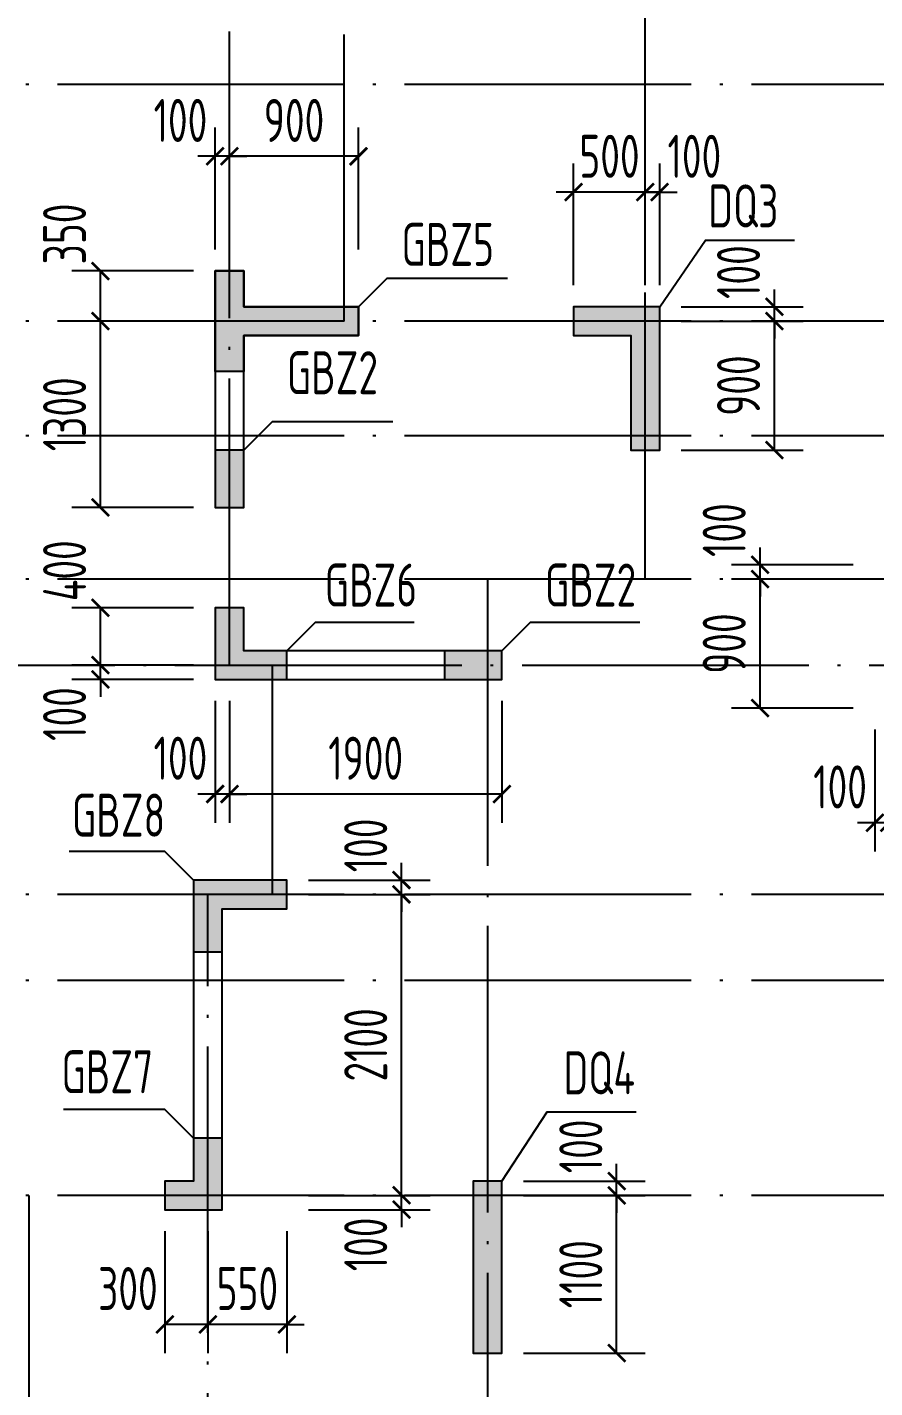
# Model space of a CAD drawing. Extents: x -461650 to 361314, y 245336 to 769729.
# Drawn here: x -112244 to -106334, y 576591 to 586084 of the extents above; entities that cross this region are included whole.
import ezdxf
from ezdxf.enums import TextEntityAlignment as Align

# ---------------------------------------------------------------- set-up
doc = ezdxf.new("R2010")
doc.units = 0
doc.header["$LTSCALE"] = 1000
doc.linetypes.add('DOTE', pattern=[2.42, 2, -0.2, 0.02, -0.2])
doc.layers.get('0').update_dxf_attribs({"linetype": 'CONTINUOUS'})
doc.layers.get('DEFPOINTS').update_dxf_attribs({"linetype": 'CONTINUOUS'})
for name, color, linetype in [('A-DOTE', 10, 'DOTE'), ('S-Q墙实线', 6, 'CONTINUOUS'), ('S-Q墙标注', 3, 'CONTINUOUS'), ('S-X详图填充', 252, 'CONTINUOUS'), ('S-X详图实线', 4, 'CONTINUOUS'), ('S-Z柱编号', 6, 'CONTINUOUS')]:
    doc.layers.add(name, color=color, linetype=linetype)
doc.styles.add('TSSD_REIN', font='tssdeng.shx', dxfattribs={"width": 0.7, "height": 300, "bigfont": 'tssdchn.shx'})
doc.styles.add('结构文字', font='zstxt.shx', dxfattribs={"width": 0.7, "bigfont": 'zshz.shx'})
doc.dimstyles.new('STRUCK', dxfattribs={"dimtxt": 400, "dimasz": 121, "dimexe": 200, "dimexo": 150, "dimgap": 115, "dimtad": 1, "dimdec": 0, "dimdsep": 46, "dimtxsty": '结构文字', "dimblk": 'ARCHTICK', "dimcen": 400, "dimclrd": 3, "dimclre": 3, "dimclrt": 7, "dimadec": 0, "dimazin": 0, "dimtfac": 1, "dimtdec": 0, "dimtix": 1, "dimtmove": 2, "dimatfit": 3, "dimldrblk": '_DIMX', "dimfxl": 0, "dimtolj": 1, "dimtzin": 0, "dimarcsym": 0})

# ---------------------------------------------------------------- blocks, each defined once
blk = doc.blocks.new('20210726.16395156')
at = {"layer": 'A-DOTE'}
for p, q in [((18500, 13100.3), (18500, 18249.9)), ((19300, 15500), (19300, 18249.9)), ((21400, 13700), (21400, 18249.9)), ((55600, 17150), (3600, 17150)), ((55600, 15500), (3600, 15500)), ((55600, 14700), (3600, 14700)), ((55600, 13700), (3600, 13700)), ((20299.8, 13700), (20300, 3600)), ((3600, 13100.3), (55600, 13100.3)), ((18800, 11500), (18800, 13100)), ((55600, 11500), (3600, 11500)), ((18350, 3600), (18350, 11500)), ((55600, 10900), (3600, 10900)), ((55600, 9400), (3600, 9400)), ((17100, 9400), (17100, 3600))]:
    blk.add_line(p, q, dxfattribs=at)
blk = doc.blocks.new('_ArchTick')
at = {"color": 0, "linetype": 'ByBlock', "const_width": 0.15}
blk.add_lwpolyline([(-0.5, -0.5), (0.5, 0.5)], dxfattribs=at)
blk = doc.blocks.new('*D2281')
at = {"layer": 'DEFPOINTS', "color": 0}
for p in [(-108934.1, 577933.2), (-108134.1, 577933.2), (-108934.1, 576833.2)]:
    blk.add_point(p, dxfattribs=at)
at = {"layer": 'S-Q墙标注', "color": 3, "lineweight": -2}
for p, q in [((-108784.1, 577933.2), (-107934.1, 577933.2)), ((-108134.1, 576833.2), (-108134.1, 577933.2)), ((-108784.1, 576833.2), (-107934.1, 576833.2))]:
    blk.add_line(p, q, dxfattribs=at)
at = {"layer": 'S-Q墙标注', "color": 3, "lineweight": -2, "xscale": 121, "yscale": 121, "zscale": 121}
for p, rotation in [((-108134.1, 577933.2), 90), ((-108134.1, 576833.2), 270)]:
    blk.add_blockref('_ArchTick', p, dxfattribs=dict(at, rotation=rotation))
at = {"layer": 'S-Q墙标注', "color": 7, "insert": (-108384.1, 577383.2), "char_height": 300, "attachment_point": 5, "rotation": 90, "style": 'TSSD_REIN'}
blk.add_mtext('\\A1;1100', dxfattribs=at)
blk = doc.blocks.new('_DIMX')
blk.add_line((-150, 0), (150, 0))
at = {"const_width": 50}
blk.add_lwpolyline([(-70, -70), (70, 70)], dxfattribs=at)
blk = doc.blocks.new('*D2282')
at = {"layer": 'DEFPOINTS', "color": 0}
for p in [(-108934.1, 578033.2), (-108134.1, 578033.2), (-108934.1, 577933.2)]:
    blk.add_point(p, dxfattribs=at)
at = {"layer": 'S-Q墙标注', "color": 3, "lineweight": -2}
for p, q in [((-108134.1, 578033.2), (-108134.1, 578154.2)), ((-108784.1, 578033.2), (-107934.1, 578033.2)), ((-108134.1, 577933.2), (-108134.1, 578033.2)), ((-108784.1, 577933.2), (-107934.1, 577933.2)), ((-108134.1, 577933.2), (-108134.1, 577812.2))]:
    blk.add_line(p, q, dxfattribs=at)
at = {"layer": 'S-Q墙标注', "color": 3, "lineweight": -2, "xscale": 121, "yscale": 121, "zscale": 121}
for p, rotation in [((-108134.1, 578033.2), 270), ((-108134.1, 577933.2), 90)]:
    blk.add_blockref('_ArchTick', p, dxfattribs=dict(at, rotation=rotation))
at = {"layer": 'S-Q墙标注', "color": 7, "insert": (-108384.1, 578275.1), "char_height": 300, "attachment_point": 5, "rotation": 90, "style": 'TSSD_REIN'}
blk.add_mtext('\\A1;100', dxfattribs=at)
blk = doc.blocks.new('*D2291')
at = {"layer": 'DEFPOINTS', "color": 0}
for p in [(-107134.1, 582233.2), (-106334.1, 582233.2), (-106334.1, 581333.2)]:
    blk.add_point(p, dxfattribs=at)
at = {"layer": 'S-Q墙标注', "color": 3, "lineweight": -2}
for p, q in [((-106484.1, 582233.2), (-107334.1, 582233.2)), ((-107134.1, 581333.2), (-107134.1, 582233.2)), ((-106484.1, 581333.2), (-107334.1, 581333.2))]:
    blk.add_line(p, q, dxfattribs=at)
at = {"layer": 'S-Q墙标注', "color": 3, "lineweight": -2, "xscale": 121, "yscale": 121, "zscale": 121}
for p, rotation in [((-107134.1, 582233.2), 90), ((-107134.1, 581333.2), 270)]:
    blk.add_blockref('_ArchTick', p, dxfattribs=dict(at, rotation=rotation))
at = {"layer": 'S-Q墙标注', "color": 7, "insert": (-107384.1, 581783.2), "char_height": 300, "attachment_point": 5, "rotation": 90, "style": 'TSSD_REIN'}
blk.add_mtext('\\A1;900', dxfattribs=at)
blk = doc.blocks.new('*D2292')
at = {"layer": 'DEFPOINTS', "color": 0}
for p in [(-107134.1, 582333.2), (-106334.1, 582333.2), (-106334.1, 582233.2)]:
    blk.add_point(p, dxfattribs=at)
at = {"layer": 'S-Q墙标注', "color": 3, "lineweight": -2}
for p, q in [((-107134.1, 582333.2), (-107134.1, 582454.2)), ((-106484.1, 582333.2), (-107334.1, 582333.2)), ((-107134.1, 582233.2), (-107134.1, 582333.2)), ((-106484.1, 582233.2), (-107334.1, 582233.2)), ((-107134.1, 582233.2), (-107134.1, 582112.2))]:
    blk.add_line(p, q, dxfattribs=at)
at = {"layer": 'S-Q墙标注', "color": 3, "lineweight": -2, "xscale": 121, "yscale": 121, "zscale": 121}
for p, rotation in [((-107134.1, 582333.2), 270), ((-107134.1, 582233.2), 90)]:
    blk.add_blockref('_ArchTick', p, dxfattribs=dict(at, rotation=rotation))
at = {"layer": 'S-Q墙标注', "color": 7, "insert": (-107384.1, 582575.1), "char_height": 300, "attachment_point": 5, "rotation": 90, "style": 'TSSD_REIN'}
blk.add_mtext('\\A1;100', dxfattribs=at)
blk = doc.blocks.new('*D2294')
at = {"layer": 'DEFPOINTS', "color": 0}
for p in [(-106334.1, 581333.2), (-106234.1, 581333.2), (-106334.1, 580533.2)]:
    blk.add_point(p, dxfattribs=at)
at = {"layer": 'S-Q墙标注', "color": 3, "lineweight": -2}
for p, q in [((-106334.1, 581183.2), (-106334.1, 580333.2)), ((-106234.1, 581183.2), (-106234.1, 580333.2)), ((-106334.1, 580533.2), (-106455.1, 580533.2)), ((-106234.1, 580533.2), (-106334.1, 580533.2)), ((-106234.1, 580533.2), (-106113.1, 580533.2))]:
    blk.add_line(p, q, dxfattribs=at)
at = {"layer": 'S-Q墙标注', "color": 3, "lineweight": -2, "xscale": 121, "yscale": 121, "zscale": 121}
blk.add_blockref('_ArchTick', (-106334.1, 580533.2), dxfattribs=at)
at = {"layer": 'S-Q墙标注', "color": 3, "lineweight": -2, "xscale": 121, "yscale": 121, "zscale": 121, "rotation": 180}
blk.add_blockref('_ArchTick', (-106234.1, 580533.2), dxfattribs=at)
at = {"layer": 'S-Q墙标注', "color": 7, "insert": (-106576, 580783.2), "char_height": 300, "attachment_point": 5, "style": 'TSSD_REIN'}
blk.add_mtext('\\A1;100', dxfattribs=at)
blk = doc.blocks.new('*D2295')
at = {"layer": 'DEFPOINTS', "color": 0}
for p in [(-111734.1, 581633.5), (-110934.1, 581633.5), (-110934.1, 581533.5)]:
    blk.add_point(p, dxfattribs=at)
at = {"layer": 'S-Q墙标注', "color": 3, "lineweight": -2}
for p, q in [((-111734.1, 581633.5), (-111734.1, 581754.5)), ((-111084.1, 581633.5), (-111934.1, 581633.5)), ((-111734.1, 581533.5), (-111734.1, 581633.5)), ((-111084.1, 581533.5), (-111934.1, 581533.5)), ((-111734.1, 581533.5), (-111734.1, 581412.5))]:
    blk.add_line(p, q, dxfattribs=at)
at = {"layer": 'S-Q墙标注', "color": 3, "lineweight": -2, "xscale": 121, "yscale": 121, "zscale": 121}
for p, rotation in [((-111734.1, 581633.5), 270), ((-111734.1, 581533.5), 90)]:
    blk.add_blockref('_ArchTick', p, dxfattribs=dict(at, rotation=rotation))
at = {"layer": 'S-Q墙标注', "color": 7, "insert": (-111984.1, 581291.5), "char_height": 300, "attachment_point": 5, "rotation": 90, "style": 'TSSD_REIN'}
blk.add_mtext('\\A1;100', dxfattribs=at)
blk = doc.blocks.new('*D2296')
at = {"layer": 'DEFPOINTS', "color": 0}
for p in [(-111734.1, 582033.5), (-110934.1, 582033.5), (-110934.1, 581633.5)]:
    blk.add_point(p, dxfattribs=at)
at = {"layer": 'S-Q墙标注', "color": 3, "lineweight": -2}
for p, q in [((-111084.1, 582033.5), (-111934.1, 582033.5)), ((-111734.1, 581633.5), (-111734.1, 582033.5)), ((-111084.1, 581633.5), (-111934.1, 581633.5))]:
    blk.add_line(p, q, dxfattribs=at)
at = {"layer": 'S-Q墙标注', "color": 3, "lineweight": -2, "xscale": 121, "yscale": 121, "zscale": 121}
for p, rotation in [((-111734.1, 582033.5), 90), ((-111734.1, 581633.5), 270)]:
    blk.add_blockref('_ArchTick', p, dxfattribs=dict(at, rotation=rotation))
at = {"layer": 'S-Q墙标注', "color": 7, "insert": (-111984.1, 582291.5), "char_height": 300, "attachment_point": 5, "rotation": 90, "style": 'TSSD_REIN'}
blk.add_mtext('\\A1;400', dxfattribs=at)
blk = doc.blocks.new('*D2297')
at = {"layer": 'DEFPOINTS', "color": 0}
for p in [(-110834.1, 581533.5), (-108934.1, 581533.5), (-110834.1, 580733.5)]:
    blk.add_point(p, dxfattribs=at)
at = {"layer": 'S-Q墙标注', "color": 3, "lineweight": -2}
for p, q in [((-110834.1, 581383.5), (-110834.1, 580533.5)), ((-108934.1, 581383.5), (-108934.1, 580533.5)), ((-108934.1, 580733.5), (-110834.1, 580733.5))]:
    blk.add_line(p, q, dxfattribs=at)
at = {"layer": 'S-Q墙标注', "color": 3, "lineweight": -2, "xscale": 121, "yscale": 121, "zscale": 121, "rotation": 180}
blk.add_blockref('_ArchTick', (-110834.1, 580733.5), dxfattribs=at)
at = {"layer": 'S-Q墙标注', "color": 3, "lineweight": -2, "xscale": 121, "yscale": 121, "zscale": 121}
blk.add_blockref('_ArchTick', (-108934.1, 580733.5), dxfattribs=at)
at = {"layer": 'S-Q墙标注', "color": 7, "insert": (-109884.1, 580983.5), "char_height": 300, "attachment_point": 5, "style": 'TSSD_REIN'}
blk.add_mtext('\\A1;1900', dxfattribs=at)
blk = doc.blocks.new('*D2298')
at = {"layer": 'DEFPOINTS', "color": 0}
for p in [(-110934.1, 581533.5), (-110834.1, 581533.5), (-110934.1, 580733.5)]:
    blk.add_point(p, dxfattribs=at)
at = {"layer": 'S-Q墙标注', "color": 3, "lineweight": -2}
for p, q in [((-110934.1, 581383.5), (-110934.1, 580533.5)), ((-110834.1, 581383.5), (-110834.1, 580533.5)), ((-110934.1, 580733.5), (-111055.1, 580733.5)), ((-110834.1, 580733.5), (-110934.1, 580733.5)), ((-110834.1, 580733.5), (-110713.1, 580733.5))]:
    blk.add_line(p, q, dxfattribs=at)
at = {"layer": 'S-Q墙标注', "color": 3, "lineweight": -2, "xscale": 121, "yscale": 121, "zscale": 121}
blk.add_blockref('_ArchTick', (-110934.1, 580733.5), dxfattribs=at)
at = {"layer": 'S-Q墙标注', "color": 3, "lineweight": -2, "xscale": 121, "yscale": 121, "zscale": 121, "rotation": 180}
blk.add_blockref('_ArchTick', (-110834.1, 580733.5), dxfattribs=at)
at = {"layer": 'S-Q墙标注', "color": 7, "insert": (-111176, 580983.5), "char_height": 300, "attachment_point": 5, "style": 'TSSD_REIN'}
blk.add_mtext('\\A1;100', dxfattribs=at)
blk = doc.blocks.new('*D2299')
at = {"layer": 'DEFPOINTS', "color": 0}
for p in [(-107834.1, 584033.2), (-107034.1, 584033.2), (-107834.1, 583133.2)]:
    blk.add_point(p, dxfattribs=at)
at = {"layer": 'S-Q墙标注', "color": 3, "lineweight": -2}
for p, q in [((-107684.1, 584033.2), (-106834.1, 584033.2)), ((-107034.1, 583133.2), (-107034.1, 584033.2)), ((-107684.1, 583133.2), (-106834.1, 583133.2))]:
    blk.add_line(p, q, dxfattribs=at)
at = {"layer": 'S-Q墙标注', "color": 3, "lineweight": -2, "xscale": 121, "yscale": 121, "zscale": 121}
for p, rotation in [((-107034.1, 584033.2), 90), ((-107034.1, 583133.2), 270)]:
    blk.add_blockref('_ArchTick', p, dxfattribs=dict(at, rotation=rotation))
at = {"layer": 'S-Q墙标注', "color": 7, "insert": (-107284.1, 583583.2), "char_height": 300, "attachment_point": 5, "rotation": 90, "style": 'TSSD_REIN'}
blk.add_mtext('\\A1;900', dxfattribs=at)
blk = doc.blocks.new('*D2300')
at = {"layer": 'DEFPOINTS', "color": 0}
for p in [(-107834.1, 584133.2), (-107034.1, 584133.2), (-107834.1, 584033.2)]:
    blk.add_point(p, dxfattribs=at)
at = {"layer": 'S-Q墙标注', "color": 3, "lineweight": -2}
for p, q in [((-107034.1, 584133.2), (-107034.1, 584254.2)), ((-107684.1, 584133.2), (-106834.1, 584133.2)), ((-107034.1, 584033.2), (-107034.1, 584133.2)), ((-107684.1, 584033.2), (-106834.1, 584033.2)), ((-107034.1, 584033.2), (-107034.1, 583912.2))]:
    blk.add_line(p, q, dxfattribs=at)
at = {"layer": 'S-Q墙标注', "color": 3, "lineweight": -2, "xscale": 121, "yscale": 121, "zscale": 121}
for p, rotation in [((-107034.1, 584133.2), 270), ((-107034.1, 584033.2), 90)]:
    blk.add_blockref('_ArchTick', p, dxfattribs=dict(at, rotation=rotation))
at = {"layer": 'S-Q墙标注', "color": 7, "insert": (-107284.1, 584375.1), "char_height": 300, "attachment_point": 5, "rotation": 90, "style": 'TSSD_REIN'}
blk.add_mtext('\\A1;100', dxfattribs=at)
blk = doc.blocks.new('*D2301')
at = {"layer": 'DEFPOINTS', "color": 0}
for p in [(-107934.1, 584933.2), (-107934.1, 584133.2), (-107834.1, 584133.2)]:
    blk.add_point(p, dxfattribs=at)
at = {"layer": 'S-Q墙标注', "color": 3, "lineweight": -2}
for p, q in [((-107934.1, 584283.2), (-107934.1, 585133.2)), ((-107834.1, 584283.2), (-107834.1, 585133.2)), ((-107934.1, 584933.2), (-108055.1, 584933.2)), ((-107834.1, 584933.2), (-107934.1, 584933.2)), ((-107834.1, 584933.2), (-107713.1, 584933.2))]:
    blk.add_line(p, q, dxfattribs=at)
at = {"layer": 'S-Q墙标注', "color": 3, "lineweight": -2, "xscale": 121, "yscale": 121, "zscale": 121}
blk.add_blockref('_ArchTick', (-107934.1, 584933.2), dxfattribs=at)
at = {"layer": 'S-Q墙标注', "color": 3, "lineweight": -2, "xscale": 121, "yscale": 121, "zscale": 121, "rotation": 180}
blk.add_blockref('_ArchTick', (-107834.1, 584933.2), dxfattribs=at)
at = {"layer": 'S-Q墙标注', "color": 7, "insert": (-107592.2, 585183.2), "char_height": 300, "attachment_point": 5, "style": 'TSSD_REIN'}
blk.add_mtext('\\A1;100', dxfattribs=at)
blk = doc.blocks.new('*D2302')
at = {"layer": 'DEFPOINTS', "color": 0}
for p in [(-108434, 584933.2), (-108434, 584133.2), (-107934.1, 584133.2)]:
    blk.add_point(p, dxfattribs=at)
at = {"layer": 'S-Q墙标注', "color": 3, "lineweight": -2}
for p, q in [((-108434, 584283.2), (-108434, 585133.2)), ((-107934.1, 584283.2), (-107934.1, 585133.2)), ((-108434, 584933.2), (-108555, 584933.2)), ((-107934.1, 584933.2), (-108434, 584933.2)), ((-107934.1, 584933.2), (-107813.1, 584933.2))]:
    blk.add_line(p, q, dxfattribs=at)
at = {"layer": 'S-Q墙标注', "color": 3, "lineweight": -2, "xscale": 121, "yscale": 121, "zscale": 121}
blk.add_blockref('_ArchTick', (-108434, 584933.2), dxfattribs=at)
at = {"layer": 'S-Q墙标注', "color": 3, "lineweight": -2, "xscale": 121, "yscale": 121, "zscale": 121, "rotation": 180}
blk.add_blockref('_ArchTick', (-107934.1, 584933.2), dxfattribs=at)
at = {"layer": 'S-Q墙标注', "color": 7, "insert": (-108184.1, 585183.2), "char_height": 300, "attachment_point": 5, "style": 'TSSD_REIN'}
blk.add_mtext('\\A1;500', dxfattribs=at)
blk = doc.blocks.new('*D2303')
at = {"layer": 'DEFPOINTS', "color": 0}
for p in [(-110434, 577933.2), (-109634, 577933.2), (-110434, 577833.2)]:
    blk.add_point(p, dxfattribs=at)
at = {"layer": 'S-Q墙标注', "color": 3, "lineweight": -2}
for p, q in [((-109634, 577933.2), (-109634, 578054.2)), ((-110284, 577933.2), (-109434, 577933.2)), ((-109634, 577833.2), (-109634, 577933.2)), ((-110284, 577833.2), (-109434, 577833.2)), ((-109634, 577833.2), (-109634, 577712.2))]:
    blk.add_line(p, q, dxfattribs=at)
at = {"layer": 'S-Q墙标注', "color": 3, "lineweight": -2, "xscale": 121, "yscale": 121, "zscale": 121}
for p, rotation in [((-109634, 577933.2), 270), ((-109634, 577833.2), 90)]:
    blk.add_blockref('_ArchTick', p, dxfattribs=dict(at, rotation=rotation))
at = {"layer": 'S-Q墙标注', "color": 7, "insert": (-109884, 577591.3), "char_height": 300, "attachment_point": 5, "rotation": 90, "style": 'TSSD_REIN'}
blk.add_mtext('\\A1;100', dxfattribs=at)
blk = doc.blocks.new('*D2304')
at = {"layer": 'DEFPOINTS', "color": 0}
for p in [(-110434, 580033.2), (-109634, 580033.2), (-110434, 577933.2)]:
    blk.add_point(p, dxfattribs=at)
at = {"layer": 'S-Q墙标注', "color": 3, "lineweight": -2}
for p, q in [((-110284, 580033.2), (-109434, 580033.2)), ((-109634, 577933.2), (-109634, 580033.2)), ((-110284, 577933.2), (-109434, 577933.2))]:
    blk.add_line(p, q, dxfattribs=at)
at = {"layer": 'S-Q墙标注', "color": 3, "lineweight": -2, "xscale": 121, "yscale": 121, "zscale": 121}
for p, rotation in [((-109634, 580033.2), 90), ((-109634, 577933.2), 270)]:
    blk.add_blockref('_ArchTick', p, dxfattribs=dict(at, rotation=rotation))
at = {"layer": 'S-Q墙标注', "color": 7, "insert": (-109884, 578983.2), "char_height": 300, "attachment_point": 5, "rotation": 90, "style": 'TSSD_REIN'}
blk.add_mtext('\\A1;2100', dxfattribs=at)
blk = doc.blocks.new('*D2305')
at = {"layer": 'DEFPOINTS', "color": 0}
for p in [(-110434, 580133.2), (-109634, 580133.2), (-110434, 580033.2)]:
    blk.add_point(p, dxfattribs=at)
at = {"layer": 'S-Q墙标注', "color": 3, "lineweight": -2}
for p, q in [((-109634, 580133.2), (-109634, 580254.2)), ((-110284, 580133.2), (-109434, 580133.2)), ((-109634, 580033.2), (-109634, 580133.2)), ((-110284, 580033.2), (-109434, 580033.2)), ((-109634, 580033.2), (-109634, 579912.2))]:
    blk.add_line(p, q, dxfattribs=at)
at = {"layer": 'S-Q墙标注', "color": 3, "lineweight": -2, "xscale": 121, "yscale": 121, "zscale": 121}
for p, rotation in [((-109634, 580133.2), 270), ((-109634, 580033.2), 90)]:
    blk.add_blockref('_ArchTick', p, dxfattribs=dict(at, rotation=rotation))
at = {"layer": 'S-Q墙标注', "color": 7, "insert": (-109884, 580375.1), "char_height": 300, "attachment_point": 5, "rotation": 90, "style": 'TSSD_REIN'}
blk.add_mtext('\\A1;100', dxfattribs=at)
blk = doc.blocks.new('*D2460')
at = {"layer": 'DEFPOINTS', "color": 0}
for p in [(-110984.1, 577833.2), (-110434.2, 577833.2), (-110984.1, 577033.2)]:
    blk.add_point(p, dxfattribs=at)
at = {"layer": 'S-Q墙标注', "color": 3, "lineweight": -2}
for p, q in [((-110984.1, 577683.2), (-110984.1, 576833.2)), ((-110434.2, 577683.2), (-110434.2, 576833.2)), ((-110984.1, 577033.2), (-111105.1, 577033.2)), ((-110434.2, 577033.2), (-110984.1, 577033.2)), ((-110434.2, 577033.2), (-110313.2, 577033.2))]:
    blk.add_line(p, q, dxfattribs=at)
at = {"layer": 'S-Q墙标注', "color": 3, "lineweight": -2, "xscale": 121, "yscale": 121, "zscale": 121}
blk.add_blockref('_ArchTick', (-110984.1, 577033.2), dxfattribs=at)
at = {"layer": 'S-Q墙标注', "color": 3, "lineweight": -2, "xscale": 121, "yscale": 121, "zscale": 121, "rotation": 180}
blk.add_blockref('_ArchTick', (-110434.2, 577033.2), dxfattribs=at)
at = {"layer": 'S-Q墙标注', "color": 7, "insert": (-110709.1, 577283.2), "char_height": 300, "attachment_point": 5, "style": 'TSSD_REIN'}
blk.add_mtext('\\A1;550', dxfattribs=at)
blk = doc.blocks.new('*D2461')
at = {"layer": 'DEFPOINTS', "color": 0}
for p in [(-111284.1, 577833.2), (-110984.1, 577833.2), (-111284.1, 577033.2)]:
    blk.add_point(p, dxfattribs=at)
at = {"layer": 'S-Q墙标注', "color": 3, "lineweight": -2}
for p, q in [((-111284.1, 577683.2), (-111284.1, 576833.2)), ((-110984.1, 577683.2), (-110984.1, 576833.2)), ((-110984.1, 577033.2), (-111284.1, 577033.2))]:
    blk.add_line(p, q, dxfattribs=at)
at = {"layer": 'S-Q墙标注', "color": 3, "lineweight": -2, "xscale": 121, "yscale": 121, "zscale": 121, "rotation": 180}
blk.add_blockref('_ArchTick', (-111284.1, 577033.2), dxfattribs=at)
at = {"layer": 'S-Q墙标注', "color": 3, "lineweight": -2, "xscale": 121, "yscale": 121, "zscale": 121}
blk.add_blockref('_ArchTick', (-110984.1, 577033.2), dxfattribs=at)
at = {"layer": 'S-Q墙标注', "color": 7, "insert": (-111542.2, 577283.2), "char_height": 300, "attachment_point": 5, "style": 'TSSD_REIN'}
blk.add_mtext('\\A1;300', dxfattribs=at)
blk = doc.blocks.new('*D2412')
at = {"layer": 'DEFPOINTS', "color": 0}
for p in [(-111734.1, 584033.2), (-110934.1, 584033.2), (-110934.1, 582733.2)]:
    blk.add_point(p, dxfattribs=at)
at = {"layer": 'S-Q墙标注', "color": 3, "lineweight": -2}
for p, q in [((-111084.1, 584033.2), (-111934.1, 584033.2)), ((-111734.1, 582733.2), (-111734.1, 584033.2)), ((-111084.1, 582733.2), (-111934.1, 582733.2))]:
    blk.add_line(p, q, dxfattribs=at)
at = {"layer": 'S-Q墙标注', "color": 3, "lineweight": -2, "xscale": 121, "yscale": 121, "zscale": 121}
for p, rotation in [((-111734.1, 584033.2), 90), ((-111734.1, 582733.2), 270)]:
    blk.add_blockref('_ArchTick', p, dxfattribs=dict(at, rotation=rotation))
at = {"layer": 'S-Q墙标注', "color": 7, "insert": (-111984.1, 583383.2), "char_height": 300, "attachment_point": 5, "rotation": 90, "style": 'TSSD_REIN'}
blk.add_mtext('\\A1;1300', dxfattribs=at)
blk = doc.blocks.new('*D2413')
at = {"layer": 'DEFPOINTS', "color": 0}
for p in [(-111734.1, 584383.2), (-110934.1, 584383.2), (-110934.1, 584033.2)]:
    blk.add_point(p, dxfattribs=at)
at = {"layer": 'S-Q墙标注', "color": 3, "lineweight": -2}
for p, q in [((-111084.1, 584383.2), (-111934.1, 584383.2)), ((-111734.1, 584033.2), (-111734.1, 584383.2)), ((-111084.1, 584033.2), (-111934.1, 584033.2))]:
    blk.add_line(p, q, dxfattribs=at)
at = {"layer": 'S-Q墙标注', "color": 3, "lineweight": -2, "xscale": 121, "yscale": 121, "zscale": 121}
for p, rotation in [((-111734.1, 584383.2), 90), ((-111734.1, 584033.2), 270)]:
    blk.add_blockref('_ArchTick', p, dxfattribs=dict(at, rotation=rotation))
at = {"layer": 'S-Q墙标注', "color": 7, "insert": (-111984.1, 584641.3), "char_height": 300, "attachment_point": 5, "rotation": 90, "style": 'TSSD_REIN'}
blk.add_mtext('\\A1;350', dxfattribs=at)
blk = doc.blocks.new('*D2414')
at = {"layer": 'DEFPOINTS', "color": 0}
for p in [(-110834.1, 585183.2), (-110834.1, 584383.2), (-109934, 584383.2)]:
    blk.add_point(p, dxfattribs=at)
at = {"layer": 'S-Q墙标注', "color": 3, "lineweight": -2}
for p, q in [((-110834.1, 584533.2), (-110834.1, 585383.2)), ((-109934, 584533.2), (-109934, 585383.2)), ((-109934, 585183.2), (-110834.1, 585183.2))]:
    blk.add_line(p, q, dxfattribs=at)
at = {"layer": 'S-Q墙标注', "color": 3, "lineweight": -2, "xscale": 121, "yscale": 121, "zscale": 121, "rotation": 180}
blk.add_blockref('_ArchTick', (-110834.1, 585183.2), dxfattribs=at)
at = {"layer": 'S-Q墙标注', "color": 3, "lineweight": -2, "xscale": 121, "yscale": 121, "zscale": 121}
blk.add_blockref('_ArchTick', (-109934, 585183.2), dxfattribs=at)
at = {"layer": 'S-Q墙标注', "color": 7, "insert": (-110384, 585433.2), "char_height": 300, "attachment_point": 5, "style": 'TSSD_REIN'}
blk.add_mtext('\\A1;900', dxfattribs=at)
blk = doc.blocks.new('*D2415')
at = {"layer": 'DEFPOINTS', "color": 0}
for p in [(-110934.1, 585183.2), (-110934.1, 584383.2), (-110834.1, 584383.2)]:
    blk.add_point(p, dxfattribs=at)
at = {"layer": 'S-Q墙标注', "color": 3, "lineweight": -2}
for p, q in [((-110934.1, 584533.2), (-110934.1, 585383.2)), ((-110834.1, 584533.2), (-110834.1, 585383.2)), ((-110934.1, 585183.2), (-111055.1, 585183.2)), ((-110834.1, 585183.2), (-110934.1, 585183.2)), ((-110834.1, 585183.2), (-110713.1, 585183.2))]:
    blk.add_line(p, q, dxfattribs=at)
at = {"layer": 'S-Q墙标注', "color": 3, "lineweight": -2, "xscale": 121, "yscale": 121, "zscale": 121}
blk.add_blockref('_ArchTick', (-110934.1, 585183.2), dxfattribs=at)
at = {"layer": 'S-Q墙标注', "color": 3, "lineweight": -2, "xscale": 121, "yscale": 121, "zscale": 121, "rotation": 180}
blk.add_blockref('_ArchTick', (-110834.1, 585183.2), dxfattribs=at)
at = {"layer": 'S-Q墙标注', "color": 7, "insert": (-111176, 585433.2), "char_height": 300, "attachment_point": 5, "style": 'TSSD_REIN'}
blk.add_mtext('\\A1;100', dxfattribs=at)

msp = doc.modelspace()

# ---------------------------------------------------------------- hatches: boundary and pattern name
at = {"layer": 'S-X详图填充'}
h = msp.add_hatch(color=256, dxfattribs=at)
h.dxf.hatch_style = 1
h.paths.add_polyline_path([(-110734.1, 583682.73), (-110934.1, 583682.73), (-110934.1, 584383.19), (-110734.1, 584383.19), (-110734.1, 584133.19), (-109933.97, 584133.19), (-109933.97, 583933.19), (-110734.1, 583933.19)])
h = msp.add_hatch(color=256, dxfattribs=at)
h.dxf.hatch_style = 1
h.paths.add_polyline_path([(-107834.1, 584133.19), (-108434.01, 584133.19), (-108434.01, 583933.19), (-108034.1, 583933.19), (-108034.1, 583133.19), (-107834.1, 583133.19)])
h = msp.add_hatch(color=256, dxfattribs=at)
h.dxf.hatch_style = 1
h.paths.add_polyline_path([(-110734.1, 583133.19), (-110934.1, 583133.19), (-110934.1, 582733.19), (-110734.1, 582733.19)])
h = msp.add_hatch(color=256, dxfattribs=at)
h.dxf.hatch_style = 1
h.paths.add_polyline_path([(-110434.1, 581533.46), (-110434.1, 581733.46), (-110734.1, 581733.46), (-110734.1, 582033.46), (-110934.1, 582033.46), (-110934.1, 581533.46)])
h = msp.add_hatch(color=256, dxfattribs=at)
h.dxf.hatch_style = 1
h.paths.add_polyline_path([(-109334.1, 581733.46), (-109334.1, 581533.46), (-108934.1, 581533.46), (-108934.1, 581733.46)])
h = msp.add_hatch(color=256, dxfattribs=at)
h.dxf.hatch_style = 1
h.paths.add_polyline_path([(-111084.1, 579633.19), (-110884.1, 579633.19), (-110884.1, 579933.19), (-110434.22, 579933.19), (-110434.22, 580133.19), (-111084.1, 580133.19)])
h = msp.add_hatch(color=256, dxfattribs=at)
h.dxf.hatch_style = 1
h.paths.add_polyline_path([(-110884.1, 578333.19), (-111084.1, 578333.19), (-111084.1, 578033.19), (-111284.1, 578033.19), (-111284.1, 577833.19), (-110884.1, 577833.19)])
h = msp.add_hatch(color=256, dxfattribs=at)
h.dxf.hatch_style = 1
h.paths.add_polyline_path([(-109134.11, 576833.19), (-108934.11, 576833.19), (-108934.11, 578033.19), (-109134.11, 578033.19)])

# ---------------------------------------------------------------- linework, layer by layer
at = {"layer": 'S-Q墙实线'}
for points in [[(-110934.1, 584033.19), (-110934.1, 582733.19), (-110734.1, 582733.19), (-110734.1, 583933.19), (-109934.49, 583933.19), (-109934.49, 584133.19), (-110734.1, 584133.19), (-110734.1, 584383.19), (-110934.1, 584383.19)], [(-107834.1, 584133.19), (-108434.01, 584133.19), (-108434.01, 583933.19), (-108034.1, 583933.19), (-108034.1, 583133.19), (-107834.1, 583133.19)], [(-110734.1, 581733.46), (-110734.1, 582033.46), (-110934.1, 582033.46), (-110934.1, 581533.46), (-110534.22, 581533.46), (-108934.1, 581533.46), (-108934.1, 581733.46), (-110534.22, 581733.46)], [(-110884.1, 577833.19), (-110884.1, 579933.19), (-110434.22, 579933.19), (-110434.22, 580133.19), (-111084.1, 580133.19), (-111084.1, 578033.19), (-111284.1, 578033.19), (-111284.1, 577833.19)], [(-108934.11, 576833.19), (-108934.11, 578033.19), (-109134.11, 578033.19), (-109134.11, 576833.19)]]:
    msp.add_lwpolyline(points, close=True, dxfattribs=at)
at = {"layer": 'S-X详图实线'}
for points in [[(-110734.1, 583682.73), (-110934.1, 583682.73), (-110934.1, 584383.19), (-110734.1, 584383.19), (-110734.1, 584133.19), (-109933.97, 584133.19), (-109933.97, 583933.19), (-110734.1, 583933.19), (-110734.1, 583933.19)], [(-107834.1, 584133.19), (-108434.01, 584133.19), (-108434.01, 583933.19), (-108034.1, 583933.19), (-108034.1, 583133.19), (-107834.1, 583133.19), (-107834.1, 584133.19)], [(-110734.1, 583133.19), (-110934.1, 583133.19), (-110934.1, 582733.19), (-110734.1, 582733.19), (-110734.1, 583133.19)], [(-110434.1, 581533.46), (-110434.1, 581733.46), (-110734.1, 581733.46), (-110734.1, 582033.46), (-110934.1, 582033.46), (-110934.1, 581533.46), (-110434.1, 581533.46)], [(-109334.1, 581733.46), (-109334.1, 581533.46), (-108934.1, 581533.46), (-108934.1, 581733.46), (-109334.1, 581733.46)], [(-111084.1, 579633.19), (-110884.1, 579633.19), (-110884.1, 579933.19), (-110434.22, 579933.19), (-110434.22, 580133.19), (-111084.1, 580133.19), (-111084.1, 579633.19)], [(-110884.1, 578333.19), (-111084.1, 578333.19), (-111084.1, 578033.19), (-111284.1, 578033.19), (-111284.1, 577833.19), (-110884.1, 577833.19), (-110884.1, 578333.19)], [(-109134.11, 576833.19), (-108934.11, 576833.19), (-108934.11, 578033.19), (-109134.11, 578033.19), (-109134.11, 577633.19)]]:
    msp.add_lwpolyline(points, close=True, dxfattribs=at)
at = {"layer": 'S-Z柱编号', "color": 7}
for points in [[(-107834.1, 584133.19), (-107514.39, 584598.26), (-106893.6, 584598.26)], [(-109934.69, 584133.19), (-109734.69, 584333.19), (-108894.69, 584333.19)], [(-110734.1, 583133.19), (-110534.1, 583333.19), (-109694.1, 583333.19)], [(-110434.1, 581733.46), (-110234.1, 581933.46), (-109546.32, 581933.46)], [(-108934.1, 581733.46), (-108734.1, 581933.46), (-107972.26, 581933.46)], [(-111084.1, 580133.19), (-111284.1, 580333.19), (-111952.74, 580333.19)], [(-111084.1, 578333.19), (-111284.1, 578533.19), (-111990.65, 578533.19)], [(-108934.11, 578033.19), (-108618.14, 578515.91), (-107998.8, 578515.91)]]:
    msp.add_lwpolyline(points, dxfattribs=at)

# ---------------------------------------------------------------- block references
at = {"layer": 'A-DOTE'}
msp.add_blockref('20210726.16395156', (-129334.1, 568533.14), dxfattribs=at)

# ---------------------------------------------------------------- texts
at = {"layer": 'S-Z柱编号', "color": 7, "style": 'TSSD_REIN', "width": 0.7}
for s, p in [('DQ3', (-107494.81, 584596.81)), ('GBZ5', (-109634.69, 584328.72)), ('GBZ2', (-110434.1, 583433.19)), ('GBZ6', (-110169.92, 581951.7)), ('GBZ2', (-108634.1, 581951.7)), ('GBZ8', (-111932.52, 580345.99)), ('GBZ7', (-112005.69, 578555.64)), ('DQ4', (-108504.64, 578548.29))]:
    msp.add_text(s, height=300, dxfattribs=at).set_placement(p, align=Align.BOTTOM_LEFT)

# ---------------------------------------------------------------- dimensions: what is measured, and where the dimension line sits
at = {"layer": 'S-Q墙标注'}
for base, p1, p2, angle, picture, middle in [((-110934.1, 585183.19), (-110834.09, 584383.19), (-110934.1, 584383.19), 180, '*D2415', (-111176.02, 585433.19)), ((-107934.1, 584933.19), (-107834.1, 584133.19), (-107934.1, 584133.19), 180, '*D2301', (-107592.17, 585183.19)), ((-111734.1, 584383.19), (-110934.1, 584033.19), (-110934.1, 584383.19), 90, '*D2413', (-111984.1, 584641.27)), ((-107034.1, 584133.19), (-107834.1, 584033.19), (-107834.1, 584133.19), 90, '*D2300', (-107284.1, 584375.11)), ((-107134.11, 582333.19), (-106334.11, 582233.19), (-106334.11, 582333.19), 90, '*D2292', (-107384.11, 582575.11)), ((-111734.1, 582033.46), (-110934.1, 581633.46), (-110934.1, 582033.46), 90, '*D2296', (-111984.1, 582291.54)), ((-111734.1, 581633.46), (-110934.1, 581533.46), (-110934.1, 581633.46), 90, '*D2295', (-111984.1, 581291.54)), ((-110934.1, 580733.46), (-110834.1, 581533.46), (-110934.1, 581533.46), 180, '*D2298', (-111176.02, 580983.46)), ((-106334.11, 580533.19), (-106234.1, 581333.19), (-106334.11, 581333.19), 180, '*D2294', (-106576.03, 580783.19)), ((-109634.03, 580133.19), (-110434.03, 580033.19), (-110434.03, 580133.19), 90, '*D2305', (-109884.03, 580375.11)), ((-108134.11, 578033.19), (-108934.11, 577933.19), (-108934.11, 578033.19), 90, '*D2282', (-108384.11, 578275.11)), ((-109634.03, 577933.19), (-110434.03, 577833.19), (-110434.03, 577933.19), 90, '*D2303', (-109884.03, 577591.27)), ((-111284.09, 577033.17), (-110984.09, 577833.17), (-111284.09, 577833.17), 180, '*D2461', (-111542.16, 577283.17))]:
    dim = msp.add_linear_dim(base=base, p1=p1, p2=p2, angle=angle, dimstyle='STRUCK', override={"dimtxt": 300, "dimgap": 100, "dimtxsty": 'TSSD_REIN'}, dxfattribs=at)
    dim.commit()
    dim.dimension.update_dxf_attribs({"geometry": picture, "text_midpoint": middle, "dimtype": 160})
for base, p1, p2, angle, picture, middle in [((-110834.09, 585183.19), (-109933.97, 584383.19), (-110834.09, 584383.19), 180, '*D2414', (-110384.03, 585433.19)), ((-108434.01, 584933.19), (-107934.1, 584133.19), (-108434.01, 584133.19), 180, '*D2302', (-108184.06, 585183.19)), ((-111734.1, 584033.19), (-110934.1, 582733.19), (-110934.1, 584033.19), 90, '*D2412', (-111984.1, 583383.19)), ((-107034.1, 584033.19), (-107834.1, 583133.19), (-107834.1, 584033.19), 90, '*D2299', (-107284.1, 583583.19)), ((-107134.11, 582233.19), (-106334.11, 581333.19), (-106334.11, 582233.19), 90, '*D2291', (-107384.11, 581783.19)), ((-110834.1, 580733.46), (-108934.1, 581533.46), (-110834.1, 581533.46), 180, '*D2297', (-109884.1, 580983.46)), ((-109634.03, 580033.19), (-110434.03, 577933.19), (-110434.03, 580033.19), 90, '*D2304', (-109884.03, 578983.19)), ((-108134.11, 577933.19), (-108934.11, 576833.19), (-108934.11, 577933.19), 90, '*D2281', (-108384.11, 577383.19)), ((-110984.09, 577033.17), (-110434.21, 577833.17), (-110984.09, 577833.17), 180, '*D2460', (-110709.15, 577283.17))]:
    dim = msp.add_linear_dim(base=base, p1=p1, p2=p2, angle=angle, dimstyle='STRUCK', override={"dimtxt": 300, "dimgap": 100, "dimtxsty": 'TSSD_REIN'}, dxfattribs=at)
    dim.commit()
    dim.dimension.update_dxf_attribs({"geometry": picture, "text_midpoint": middle})

doc.saveas('drawing.dxf')
